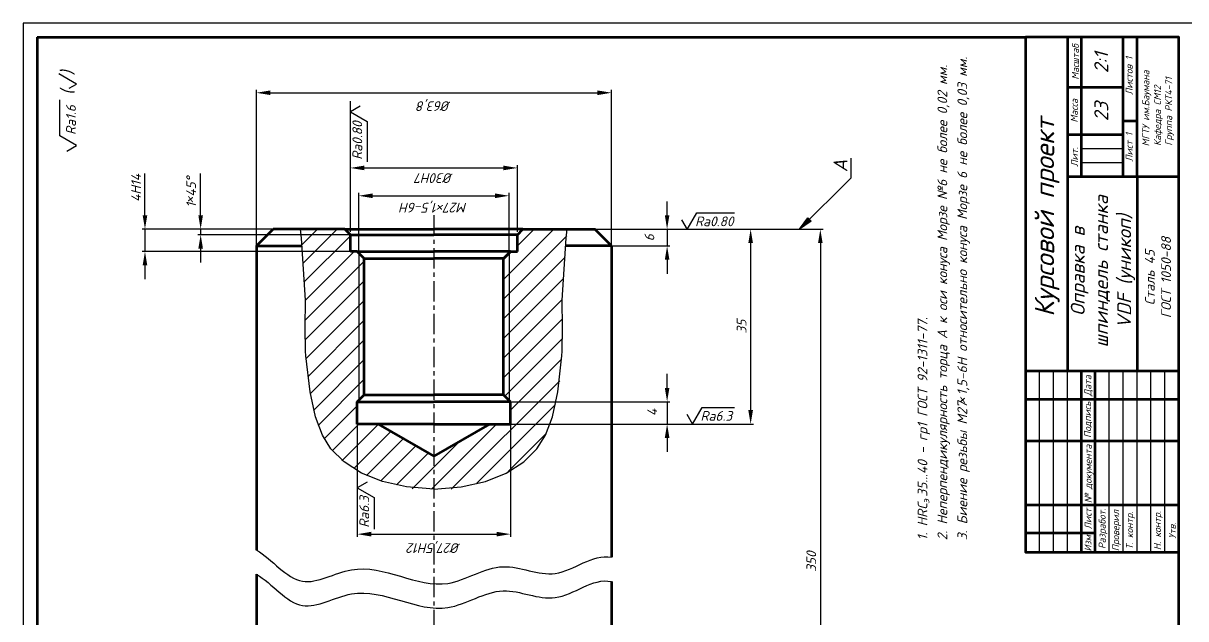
# Model space of a CAD drawing. Extents: x 3984 to 4893, y -1391 to 1983.
# Drawn here: x 4007 to 4424.5, y 1769.6 to 1983.4 of the extents above; entities that cross this region are included whole.
import ezdxf
from ezdxf.enums import TextEntityAlignment as Align

# ---------------------------------------------------------------- set-up
doc = ezdxf.new("R2010")
doc.units = 0
doc.header["$MEASUREMENT"] = 0
for name, pattern in [('DASHDOTX2', [2, 1, -0.5, 0, -0.5]), ('K5LT_AXLED', [11.807581, 7.307581, -1.5, 1.5, -1.5]), ('K5LT_BASIC', [0]), ('K5LT_THIN', [0])]:
    doc.linetypes.add(name, pattern=pattern)
doc.layers.add('0 VIEW0', color=7, linetype='Continuous')
doc.layers.add('OSI', color=18, linetype='DASHDOTX2')
doc.layers.add('Обводка', color=7, linetype='Continuous', lineweight=30)
doc.styles.get("Standard").update_dxf_attribs({"font": 'isocpeui.ttf', "height": 3.5})
doc.dimstyles.new('AM_ISO', dxfattribs={"dimtxt": 3.5, "dimasz": 5, "dimexe": 1, "dimexo": 1, "dimgap": 1.5, "dimtad": 3, "dimtoh": 1, "dimdsep": 46, "dimtxsty": 'Standard', "dimcen": 0, "dimclrd": 256, "dimclre": 256, "dimclrt": 256, "dimadec": 0, "dimazin": 2, "dimtp": 0.1, "dimtm": 0.1, "dimtfac": 0.71, "dimtmove": 0, "dimatfit": 2, "dimfxl": 1, "dimlwd": -1, "dimlwe": -1, "dimarcsym": 1})
pattern_1 = [(45, (-171.0984, -408.555), (-3.535534, 3.535534), [])]

# ---------------------------------------------------------------- blocks, each defined once
blk = doc.blocks.new('*D377')
at = {"layer": '0 VIEW0', "transparency": 16777216}
for p, q in [((4238.26, 1852.48), (4238.26, 1857.48)), ((4155.5, 1847.48), (4239.26, 1847.48)), ((4238.26, 1847.48), (4238.26, 1839.48)), ((4183, 1839.48), (4239.26, 1839.48)), ((4238.26, 1834.48), (4238.26, 1829.48))]:
    blk.add_line(p, q, dxfattribs=at)
at = {"layer": '0 VIEW0', "lineweight": 30, "transparency": 16777216}
for points in [[(4237.43, 1852.48), (4239.09, 1852.48), (4238.26, 1847.48)], [(4237.43, 1834.48), (4239.09, 1834.48), (4238.26, 1839.48)]]:
    blk.add_solid(points, dxfattribs=at)
at = {"layer": 'Defpoints', "color": 0, "lineweight": 30, "transparency": 16777216}
for p in [(4154.5, 1847.48), (4182, 1839.48), (4238.26, 1839.48)]:
    blk.add_point(p, dxfattribs=at)
at = {"layer": '0 VIEW0', "lineweight": 30, "transparency": 16777216, "insert": (4232.94, 1843.66), "char_height": 3.5, "attachment_point": 5, "rotation": 90}
blk.add_mtext('4 ', dxfattribs=at)
blk = doc.blocks.new('*D378')
at = {"layer": '0 VIEW0', "transparency": 16777216}
for p, q in [((4238.26, 1914.48), (4238.26, 1919.48)), ((4213.26, 1909.48), (4239.26, 1909.48)), ((4238.26, 1909.48), (4238.26, 1903.48)), ((4212.6, 1903.48), (4239.26, 1903.48)), ((4238.26, 1898.48), (4238.26, 1893.48))]:
    blk.add_line(p, q, dxfattribs=at)
at = {"layer": '0 VIEW0', "lineweight": 30, "transparency": 16777216}
for points in [[(4237.43, 1914.48), (4239.09, 1914.48), (4238.26, 1909.48)], [(4237.43, 1898.48), (4239.09, 1898.48), (4238.26, 1903.48)]]:
    blk.add_solid(points, dxfattribs=at)
at = {"layer": 'Defpoints', "color": 0, "lineweight": 30, "transparency": 16777216}
for p in [(4212.26, 1909.48), (4211.6, 1903.48), (4238.26, 1903.48)]:
    blk.add_point(p, dxfattribs=at)
at = {"layer": '0 VIEW0', "lineweight": 30, "transparency": 16777216, "insert": (4231.9, 1906.39), "char_height": 3.5, "attachment_point": 5, "rotation": 90}
blk.add_mtext('6', dxfattribs=at)
blk = doc.blocks.new('*D379')
at = {"layer": '0 VIEW0', "transparency": 16777216}
for p, q in [((4155.5, 1909.48), (4269.26, 1909.48)), ((4268.26, 1904.48), (4268.26, 1844.48)), ((4155.5, 1839.48), (4269.26, 1839.48))]:
    blk.add_line(p, q, dxfattribs=at)
at = {"layer": '0 VIEW0', "lineweight": 30, "transparency": 16777216}
for points in [[(4267.43, 1904.48), (4269.09, 1904.48), (4268.26, 1909.48)], [(4267.43, 1844.48), (4269.09, 1844.48), (4268.26, 1839.48)]]:
    blk.add_solid(points, dxfattribs=at)
at = {"layer": 'Defpoints', "color": 0, "lineweight": 30, "transparency": 16777216}
for p in [(4154.5, 1909.48), (4154.5, 1839.48), (4268.26, 1839.48)]:
    blk.add_point(p, dxfattribs=at)
at = {"layer": '0 VIEW0', "lineweight": 30, "transparency": 16777216, "insert": (4265.01, 1874.48), "char_height": 3.5, "attachment_point": 5, "rotation": 90}
blk.add_mtext('35 ', dxfattribs=at)
blk = doc.blocks.new('*D380')
at = {"layer": '0 VIEW0', "transparency": 16777216}
for p, q in [((4155.5, 1909.48), (4294.29, 1909.48)), ((4293.29, 1904.48), (4293.29, 1492.19)), ((4155.5, 1487.19), (4294.29, 1487.19))]:
    blk.add_line(p, q, dxfattribs=at)
at = {"layer": '0 VIEW0', "lineweight": 30, "transparency": 16777216}
for points in [[(4292.46, 1904.48), (4294.12, 1904.48), (4293.29, 1909.48)], [(4292.46, 1492.19), (4294.12, 1492.19), (4293.29, 1487.19)]]:
    blk.add_solid(points, dxfattribs=at)
at = {"layer": 'Defpoints', "color": 0, "lineweight": 30, "transparency": 16777216}
for p in [(4154.5, 1909.48), (4154.5, 1487.19), (4293.29, 1487.19)]:
    blk.add_point(p, dxfattribs=at)
at = {"layer": '0 VIEW0', "lineweight": 30, "transparency": 16777216, "insert": (4290.04, 1790.06), "char_height": 3.5, "attachment_point": 5, "rotation": 90}
blk.add_mtext('350 ', dxfattribs=at)
blk = doc.blocks.new('*D386')
at = {"layer": '0 VIEW0', "transparency": 16777216}
for p, q in [((4127, 1842.48), (4127, 1798.94)), ((4182, 1842.48), (4182, 1798.94)), ((4132, 1799.94), (4177, 1799.94))]:
    blk.add_line(p, q, dxfattribs=at)
at = {"layer": '0 VIEW0', "lineweight": 30, "transparency": 16777216}
for points in [[(4132, 1800.78), (4132, 1799.11), (4127, 1799.94)], [(4177, 1800.78), (4177, 1799.11), (4182, 1799.94)]]:
    blk.add_solid(points, dxfattribs=at)
at = {"layer": 'Defpoints', "color": 0, "lineweight": 30, "transparency": 16777216}
for p in [(4127, 1843.48), (4182, 1843.48), (4182, 1799.94)]:
    blk.add_point(p, dxfattribs=at)
at = {"layer": '0 VIEW0', "lineweight": 30, "transparency": 16777216, "insert": (4154.5, 1795.34), "char_height": 3.5, "attachment_point": 5, "rotation": 180}
blk.add_mtext('%%C27,5H12', dxfattribs=at)
blk = doc.blocks.new('*D387')
at = {"layer": '0 VIEW0', "transparency": 16777216}
for p, q in [((4070.74, 1914.48), (4070.74, 1919.48)), ((4121.5, 1909.48), (4069.74, 1909.48)), ((4070.74, 1909.48), (4070.74, 1907.48)), ((4128.88, 1907.48), (4069.74, 1907.48)), ((4070.74, 1902.48), (4070.74, 1897.48))]:
    blk.add_line(p, q, dxfattribs=at)
at = {"layer": '0 VIEW0', "lineweight": 30, "transparency": 16777216}
for points in [[(4069.91, 1914.48), (4071.57, 1914.48), (4070.74, 1909.48)], [(4069.91, 1902.48), (4071.57, 1902.48), (4070.74, 1907.48)]]:
    blk.add_solid(points, dxfattribs=at)
at = {"layer": 'Defpoints', "color": 0, "lineweight": 30, "transparency": 16777216}
for p in [(4122.5, 1909.48), (4070.74, 1907.48), (4129.88, 1907.48)]:
    blk.add_point(p, dxfattribs=at)
at = {"layer": '0 VIEW0', "lineweight": 30, "transparency": 16777216, "insert": (4067.33, 1922.74), "char_height": 3.5, "attachment_point": 5, "rotation": 90}
blk.add_mtext('1 45{%%d}', dxfattribs=at)
blk = doc.blocks.new('*D388')
at = {"layer": '0 VIEW0', "transparency": 16777216}
for p, q in [((4050.74, 1914.48), (4050.74, 1919.48)), ((4121.5, 1909.48), (4049.74, 1909.48)), ((4050.74, 1909.48), (4050.74, 1901.48)), ((4132.19, 1901.48), (4049.74, 1901.48)), ((4050.74, 1896.48), (4050.74, 1891.48))]:
    blk.add_line(p, q, dxfattribs=at)
at = {"layer": '0 VIEW0', "lineweight": 30, "transparency": 16777216}
for points in [[(4049.91, 1914.48), (4051.57, 1914.48), (4050.74, 1909.48)], [(4049.91, 1896.48), (4051.57, 1896.48), (4050.74, 1901.48)]]:
    blk.add_solid(points, dxfattribs=at)
at = {"layer": 'Defpoints', "color": 0, "lineweight": 30, "transparency": 16777216}
for p in [(4122.5, 1909.48), (4050.74, 1901.48), (4133.19, 1901.48)]:
    blk.add_point(p, dxfattribs=at)
at = {"layer": '0 VIEW0', "lineweight": 30, "transparency": 16777216, "insert": (4047.53, 1924.3), "char_height": 3.5, "attachment_point": 5, "rotation": 90}
blk.add_mtext('4H14', dxfattribs=at)
blk = doc.blocks.new('*D389')
at = {"layer": '0 VIEW0', "transparency": 16777216}
for p, q in [((4124.5, 1908.48), (4124.5, 1932.48)), ((4129.5, 1931.48), (4179.5, 1931.48)), ((4184.5, 1908.48), (4184.5, 1932.48))]:
    blk.add_line(p, q, dxfattribs=at)
at = {"layer": '0 VIEW0', "lineweight": 30, "transparency": 16777216}
for points in [[(4129.5, 1932.31), (4129.5, 1930.65), (4124.5, 1931.48)], [(4179.5, 1932.31), (4179.5, 1930.65), (4184.5, 1931.48)]]:
    blk.add_solid(points, dxfattribs=at)
at = {"layer": 'Defpoints', "color": 0, "lineweight": 30, "transparency": 16777216}
for p in [(4184.5, 1931.48), (4124.5, 1907.48), (4184.5, 1907.48)]:
    blk.add_point(p, dxfattribs=at)
at = {"layer": '0 VIEW0', "lineweight": 30, "transparency": 16777216, "insert": (4154.57, 1927.83), "char_height": 3.5, "attachment_point": 5, "rotation": 180}
blk.add_mtext('%%c30H7', dxfattribs=at)
blk = doc.blocks.new('*D390')
at = {"layer": '0 VIEW0', "transparency": 16777216}
for p, q in [((4127.5, 1900.96), (4127.5, 1922.48)), ((4132.5, 1921.48), (4176.5, 1921.48)), ((4181.5, 1900.96), (4181.5, 1922.48))]:
    blk.add_line(p, q, dxfattribs=at)
at = {"layer": '0 VIEW0', "lineweight": 30, "transparency": 16777216}
for points in [[(4132.5, 1922.31), (4132.5, 1920.65), (4127.5, 1921.48)], [(4176.5, 1922.31), (4176.5, 1920.65), (4181.5, 1921.48)]]:
    blk.add_solid(points, dxfattribs=at)
at = {"layer": 'Defpoints', "color": 0, "lineweight": 30, "transparency": 16777216}
for p in [(4181.5, 1921.48), (4127.5, 1899.96), (4181.5, 1899.96)]:
    blk.add_point(p, dxfattribs=at)
at = {"layer": '0 VIEW0', "lineweight": 30, "transparency": 16777216, "insert": (4154.5, 1917.62), "char_height": 3.5, "attachment_point": 5, "rotation": 180}
blk.add_mtext('M27 1,5-6H', dxfattribs=at)
blk = doc.blocks.new('*D391')
at = {"layer": '0 VIEW0', "transparency": 16777216}
for p, q in [((4090.74, 1832.71), (4090.74, 1959.48)), ((4095.74, 1958.48), (4213.26, 1958.48)), ((4218.26, 1828.89), (4218.26, 1959.48))]:
    blk.add_line(p, q, dxfattribs=at)
at = {"layer": '0 VIEW0', "lineweight": 30, "transparency": 16777216}
for points in [[(4095.74, 1959.31), (4095.74, 1957.65), (4090.74, 1958.48)], [(4213.26, 1959.31), (4213.26, 1957.65), (4218.26, 1958.48)]]:
    blk.add_solid(points, dxfattribs=at)
at = {"layer": 'Defpoints', "color": 0, "lineweight": 30, "transparency": 16777216}
for p in [(4218.26, 1958.48), (4090.74, 1831.71), (4218.26, 1827.89)]:
    blk.add_point(p, dxfattribs=at)
at = {"layer": '0 VIEW0', "lineweight": 30, "transparency": 16777216, "insert": (4154.5, 1954.09), "char_height": 3.5, "attachment_point": 5, "rotation": 180}
blk.add_mtext('%%c63,8', dxfattribs=at)

msp = doc.modelspace()

# ---------------------------------------------------------------- hatches: boundary and pattern name
at = {"linetype": 'Continuous', "lineweight": 30}
h = msp.add_hatch(color=18, dxfattribs=at)
h.set_gradient(color2=(0, 0, 0), one_color=1)
h.paths.add_polyline_path([(4289.972, 1912.399), (4288.793, 1913.578), (4285.847, 1909.453)])
at = {"layer": '0 VIEW0', "lineweight": 30}
h = msp.add_hatch(dxfattribs=at)
h.set_pattern_fill('ANSI31', color=256, scale=40, style=0)
h.set_pattern_definition(pattern_1)
h.paths.add_polyline_path([(4129.502, 1849.979), (4129.502, 1898.979), (4127.002, 1901.479), (4124.502, 1901.479), (4124.502, 1907.479), (4122.502, 1909.479), (4106.622, 1909.479), (4108.418, 1886.289), (4108.418, 1879.348), (4108.418, 1865.617), (4109.441, 1853.673), (4111.16, 1844.495), (4113.523, 1837.111), (4117.562, 1830.565), (4120.706, 1826.65), (4131.424, 1820.27), (4146.991, 1816.112), (4154.502, 1816.112), (4154.502, 1827.932), (4134.502, 1839.479), (4127.002, 1839.479), (4127.002, 1847.479)])
h = msp.add_hatch(dxfattribs=at)
h.set_pattern_fill('ANSI31', color=256, scale=40, style=0)
h.set_pattern_definition(pattern_1)
h.paths.add_polyline_path([(4199.563, 1853.673), (4200.585, 1865.617), (4200.585, 1879.348), (4200.585, 1886.289), (4202.382, 1909.479), (4186.502, 1909.479), (4184.502, 1907.479), (4184.502, 1901.479), (4182.002, 1901.479), (4179.502, 1898.979), (4179.502, 1849.979), (4182.002, 1847.479), (4182.002, 1839.479), (4174.502, 1839.479), (4154.502, 1827.932), (4154.502, 1816.112), (4162.012, 1816.112), (4177.579, 1820.27), (4188.297, 1826.65), (4191.441, 1830.565), (4195.48, 1837.111), (4197.843, 1844.495)])

# ---------------------------------------------------------------- linework, layer by layer
at = {"linetype": 'Continuous', "lineweight": 70}
msp.add_line((4012.025, 1978.446), (4012.025, 1409.446), dxfattribs=at)
at = {"lineweight": 70}
for p, q in [((4012.025, 1978.446), (4367.025, 1978.446)), ((4387.025, 1928.446), (4387.025, 1978.446)), ((4402.025, 1928.446), (4402.025, 1978.446)), ((4407.025, 1928.446), (4407.025, 1978.446)), ((4422.025, 1409.446), (4422.025, 1978.446)), ((4382.025, 1960.446), (4402.025, 1960.446)), ((4402.025, 1948.446), (4407.025, 1948.446)), ((4382.025, 1943.446), (4402.025, 1943.446)), ((4382.025, 1928.446), (4382.025, 1858.624)), ((4407.025, 1928.446), (4407.025, 1858.624)), ((4367.025, 1848.446), (4422.025, 1848.446)), ((4367.025, 1833.446), (4422.025, 1833.446)), ((4367.025, 1810.446), (4422.025, 1810.446))]:
    msp.add_line(p, q, dxfattribs=at)
at = {"color": 0, "lineweight": 30}
for p, q in [((4387.025, 1928.446), (4387.025, 1978.446)), ((4387.025, 1928.446), (4387.025, 1978.446)), ((4402.025, 1928.446), (4402.025, 1978.446)), ((4402.025, 1948.446), (4407.025, 1948.446)), ((4382.025, 1943.446), (4402.025, 1943.446)), ((4387.025, 1938.446), (4402.025, 1938.446)), ((4387.025, 1938.446), (4402.025, 1938.446)), ((4387.025, 1858.446), (4387.025, 1858.624)), ((4387.025, 1793.446), (4387.025, 1858.446)), ((4387.025, 1793.446), (4387.025, 1858.446)), ((4392.025, 1858.446), (4392.025, 1858.624)), ((4392.025, 1793.446), (4392.025, 1858.446)), ((4392.025, 1793.446), (4392.025, 1858.446)), ((4397.025, 1858.446), (4397.025, 1858.624)), ((4397.025, 1793.446), (4397.025, 1858.446)), ((4397.025, 1793.446), (4397.025, 1858.446)), ((4402.025, 1858.446), (4402.025, 1858.624)), ((4402.025, 1858.446), (4402.025, 1858.624)), ((4402.025, 1793.446), (4402.025, 1858.446)), ((4402.025, 1793.446), (4402.025, 1858.446)), ((4407.025, 1858.446), (4407.025, 1858.624)), ((4407.025, 1858.624), (4407.025, 1858.624)), ((4407.025, 1793.446), (4407.025, 1858.624)), ((4407.025, 1858.624), (4407.025, 1858.624)), ((4407.025, 1793.446), (4407.025, 1858.446)), ((4412.025, 1793.446), (4412.025, 1858.624)), ((4412.025, 1793.446), (4412.025, 1858.624)), ((4417.025, 1793.446), (4417.025, 1858.624)), ((4417.025, 1793.446), (4417.025, 1858.624))]:
    msp.add_line(p, q, dxfattribs=at)
at = {"color": 0, "lineweight": 70}
for p, q in [((4402.025, 1928.446), (4402.025, 1978.446)), ((4407.025, 1928.446), (4407.025, 1978.446)), ((4407.025, 1928.446), (4407.025, 1978.446)), ((4382.025, 1960.446), (4402.025, 1960.446)), ((4382.025, 1960.446), (4402.025, 1960.446)), ((4402.025, 1948.446), (4407.025, 1948.446)), ((4382.025, 1943.446), (4402.025, 1943.446))]:
    msp.add_line(p, q, dxfattribs=at)
at = {"lineweight": 30}
for p, q in [((4124.502, 1932.479), (4124.502, 1955.479)), ((4387.025, 1938.446), (4402.025, 1938.446)), ((4050.742, 1919.479), (4050.742, 1929.479)), ((4070.742, 1919.479), (4070.742, 1929.479)), ((4367.025, 1858.624), (4422.025, 1858.624)), ((4372.025, 1858.446), (4372.025, 1858.624)), ((4372.025, 1793.446), (4372.025, 1858.446)), ((4377.025, 1858.446), (4377.025, 1858.624)), ((4377.025, 1793.446), (4377.025, 1858.446)), ((4382.025, 1793.446), (4382.025, 1858.624)), ((4382.025, 1858.446), (4382.025, 1858.446)), ((4387.025, 1858.446), (4387.025, 1858.624)), ((4387.025, 1793.446), (4387.025, 1858.446)), ((4392.025, 1858.446), (4392.025, 1858.624)), ((4392.025, 1793.446), (4392.025, 1858.446)), ((4397.025, 1858.446), (4397.025, 1858.624)), ((4397.025, 1793.446), (4397.025, 1858.446)), ((4402.025, 1858.446), (4402.025, 1858.624)), ((4402.025, 1793.446), (4402.025, 1858.446)), ((4407.025, 1858.446), (4407.025, 1858.624)), ((4407.025, 1858.624), (4407.025, 1858.624)), ((4407.025, 1793.446), (4407.025, 1858.446)), ((4412.025, 1793.446), (4412.025, 1858.624)), ((4417.025, 1793.446), (4417.025, 1858.624))]:
    msp.add_line(p, q, dxfattribs=at)
at = {"linetype": 'Continuous', "lineweight": 30}
for p, q in [((4304.348, 1927.94), (4304.348, 1934.94)), ((4285.858, 1909.45), (4304.348, 1927.94)), ((4285.847, 1909.453), (4288.793, 1913.578)), ((4289.972, 1912.399), (4285.847, 1909.453)), ((4288.793, 1913.578), (4289.972, 1912.399))]:
    msp.add_line(p, q, dxfattribs=at)
msp.add_lwpolyline([(4007.025, 1389.446), (4847.025, 1389.446), (4847.025, 1983.446), (4007.025, 1983.446)], close=True, dxfattribs=at)
at = {"lineweight": 70}
msp.add_lwpolyline([(4422.025, 1928.446), (4422.025, 1978.446), (4382.025, 1978.446), (4382.025, 1928.446)], close=True, dxfattribs=at)
at = {"color": 0, "lineweight": 70}
msp.add_lwpolyline([(4422.025, 1928.446), (4422.025, 1978.446), (4382.025, 1978.446), (4382.025, 1928.446)], close=True, dxfattribs=at)
at = {"lineweight": 30, "start_tangent": (0.8663159, -0.4994965), "end_tangent": (0.9797226, -0.2003589)}
for points in [[(4090.742, 1794.249), (4107.305, 1783.023), (4124.899, 1787.139), (4159.526, 1782.275), (4179.366, 1788.262), (4198.083, 1785.83), (4218.262, 1791.629)], [(4090.742, 1785.559), (4107.305, 1774.333), (4124.899, 1778.449), (4159.526, 1773.585), (4179.366, 1779.572), (4198.083, 1777.14), (4218.262, 1782.939)]]:
    msp.add_spline(points, degree=3, dxfattribs=at)
at = {"layer": '0 VIEW0', "linetype": 'K5LT_AXLED', "lineweight": 30}
msp.add_line((4154.502, 1914.479), (4154.502, 1629.103), dxfattribs=at)
at = {"layer": '0 VIEW0', "lineweight": 70}
for p, q in [((4090.742, 1903.479), (4096.742, 1909.479)), ((4122.502, 1909.479), (4096.742, 1909.479)), ((4122.502, 1909.479), (4154.502, 1909.479)), ((4186.502, 1909.479), (4154.502, 1909.479)), ((4218.262, 1903.479), (4212.262, 1909.479)), ((4124.502, 1907.479), (4154.502, 1907.479)), ((4184.502, 1907.479), (4154.502, 1907.479)), ((4090.742, 1903.479), (4090.742, 1794.249)), ((4090.742, 1903.479), (4107.232, 1903.479)), ((4127.002, 1901.479), (4154.502, 1901.479)), ((4182.002, 1901.479), (4154.502, 1901.479)), ((4218.262, 1903.479), (4201.771, 1903.479)), ((4218.262, 1903.479), (4218.262, 1791.629)), ((4129.502, 1849.979), (4129.502, 1898.979)), ((4129.502, 1898.979), (4154.502, 1898.979)), ((4179.502, 1898.979), (4154.502, 1898.979)), ((4179.502, 1849.979), (4179.502, 1898.979)), ((4090.742, 1785.559), (4090.742, 1767.281)), ((4218.262, 1782.939), (4218.262, 1767.281))]:
    msp.add_line(p, q, dxfattribs=at)
at = {"layer": '0 VIEW0', "linetype": 'K5LT_BASIC', "lineweight": 60}
for p, q in [((4124.502, 1907.479), (4122.502, 1909.479)), ((4184.502, 1907.479), (4186.502, 1909.479)), ((4124.502, 1901.479), (4124.502, 1907.479)), ((4184.502, 1901.479), (4184.502, 1907.479)), ((4127.002, 1901.479), (4124.502, 1901.479)), ((4129.502, 1898.979), (4127.002, 1901.479)), ((4179.502, 1898.979), (4182.002, 1901.479)), ((4182.002, 1901.479), (4184.502, 1901.479))]:
    msp.add_line(p, q, dxfattribs=at)
at = {"layer": '0 VIEW0', "linetype": 'K5LT_BASIC', "lineweight": 70}
for p, q in [((4186.502, 1909.479), (4212.262, 1909.479)), ((4127.002, 1847.479), (4129.502, 1849.979)), ((4129.502, 1849.979), (4154.502, 1849.979)), ((4179.502, 1849.979), (4154.502, 1849.979)), ((4182.002, 1847.479), (4179.502, 1849.979)), ((4127.002, 1839.479), (4127.002, 1847.479)), ((4127.002, 1847.479), (4154.502, 1847.479)), ((4182.002, 1847.479), (4154.502, 1847.479)), ((4182.002, 1839.479), (4182.002, 1847.479)), ((4154.502, 1839.479), (4127.002, 1839.479)), ((4154.502, 1839.479), (4134.502, 1839.479)), ((4134.502, 1839.479), (4154.502, 1827.932)), ((4154.502, 1839.479), (4182.002, 1839.479)), ((4154.502, 1839.479), (4174.502, 1839.479)), ((4174.502, 1839.479), (4154.502, 1827.932))]:
    msp.add_line(p, q, dxfattribs=at)
at = {"layer": '0 VIEW0', "linetype": 'K5LT_THIN', "lineweight": 30}
for p, q in [((4127.502, 1900.979), (4127.502, 1847.979)), ((4181.502, 1900.979), (4181.502, 1847.979))]:
    msp.add_line(p, q, dxfattribs=at)
for points in [[(4154.502, 1816.112), (4144.65, 1816.957), (4135.993, 1818.874), (4128.522, 1821.869), (4122.23, 1825.95), (4117.542, 1830.589), (4114.443, 1835.487), (4111.948, 1842.119), (4110.035, 1851.011), (4108.559, 1863.982), (4108.416, 1865.635), (4108.276, 1874.175), (4108.417, 1883.93), (4106.963, 1906.267), (4106.622, 1909.479)], [(4154.502, 1816.112), (4164.353, 1816.957), (4173.011, 1818.874), (4180.481, 1821.869), (4186.774, 1825.95), (4191.462, 1830.589), (4194.561, 1835.487), (4197.055, 1842.119), (4198.968, 1851.011), (4200.445, 1863.982), (4200.587, 1865.635), (4200.728, 1874.175), (4200.586, 1883.93), (4202.04, 1906.267), (4202.382, 1909.479)]]:
    msp.add_lwpolyline(points, dxfattribs=at)
at = {"layer": 'OSI', "linetype": 'ByBlock', "lineweight": 30}
for p, q in [((4007.025, 1983.446), (4007.025, 1389.446)), ((4020.185, 1942.958), (4020.185, 1955.958)), ((4130.502, 1948.127), (4130.502, 1933.682)), ((4248.95, 1915.354), (4262.486, 1915.354)), ((4250.885, 1845.479), (4262.421, 1845.479)), ((4133.002, 1813.125), (4133.002, 1801.679))]:
    msp.add_line(p, q, dxfattribs=at)
at = {"layer": 'OSI', "color": 0, "linetype": 'ByBlock', "lineweight": 30}
for p, q in [((4026.185, 1961.597), (4019.784, 1965.293)), ((4023.551, 1960.076), (4026.185, 1961.597)), ((4128.002, 1953.612), (4124.502, 1951.591)), ((4124.502, 1951.591), (4130.502, 1948.127)), ((4026.185, 1939.494), (4020.185, 1942.958)), ((4022.685, 1937.473), (4026.185, 1939.494)), ((4243.465, 1912.854), (4245.486, 1909.354)), ((4245.486, 1909.354), (4248.95, 1915.354)), ((4247.421, 1839.479), (4250.885, 1845.479)), ((4245.4, 1842.979), (4247.421, 1839.479)), ((4130.502, 1818.609), (4127.002, 1816.589)), ((4127.002, 1816.589), (4133.002, 1813.125))]:
    msp.add_line(p, q, dxfattribs=at)
at = {"layer": 'Обводка', "lineweight": 70}
for p, q in [((4387.025, 1928.446), (4387.025, 1978.446)), ((4402.025, 1928.446), (4402.025, 1978.446)), ((4382.025, 1960.446), (4402.025, 1960.446)), ((4402.025, 1948.446), (4407.025, 1948.446)), ((4382.025, 1943.446), (4402.025, 1943.446)), ((4367.025, 1858.624), (4422.025, 1858.624)), ((4387.025, 1793.446), (4387.025, 1858.624)), ((4392.025, 1793.446), (4392.025, 1858.624)), ((4367.025, 1848.446), (4422.025, 1848.446)), ((4367.025, 1833.446), (4422.025, 1833.446)), ((4367.025, 1810.446), (4422.025, 1810.446)), ((4367.025, 1800.446), (4392.025, 1800.446))]:
    msp.add_line(p, q, dxfattribs=at)
at = {"layer": 'Обводка', "color": 0, "lineweight": 70}
for p, q in [((4387.025, 1928.446), (4387.025, 1978.446)), ((4387.025, 1928.446), (4387.025, 1978.446)), ((4402.025, 1928.446), (4402.025, 1978.446)), ((4402.025, 1928.446), (4402.025, 1978.446)), ((4382.025, 1960.446), (4402.025, 1960.446)), ((4382.025, 1960.446), (4402.025, 1960.446)), ((4402.025, 1948.446), (4407.025, 1948.446)), ((4402.025, 1948.446), (4407.025, 1948.446)), ((4382.025, 1943.446), (4402.025, 1943.446)), ((4382.025, 1943.446), (4402.025, 1943.446)), ((4382.025, 1928.446), (4422.025, 1928.446)), ((4387.025, 1793.446), (4387.025, 1858.624)), ((4387.025, 1793.446), (4387.025, 1858.624)), ((4392.025, 1793.446), (4392.025, 1858.624)), ((4392.025, 1793.446), (4392.025, 1858.624))]:
    msp.add_line(p, q, dxfattribs=at)
at = {"layer": 'Обводка', "lineweight": 30}
for p, q in [((4387.025, 1933.446), (4402.025, 1933.446)), ((4382.025, 1928.446), (4422.025, 1928.446))]:
    msp.add_line(p, q, dxfattribs=at)
at = {"layer": 'Обводка', "color": 0, "lineweight": 30}
msp.add_line((4387.025, 1933.446), (4402.025, 1933.446), dxfattribs=at)
msp.add_line((4387.025, 1933.446), (4402.025, 1933.446), dxfattribs=at)
at = {"layer": 'Обводка', "lineweight": 70}
msp.add_lwpolyline([(4422.025, 1793.446), (4422.025, 1978.446), (4367.025, 1978.446), (4367.025, 1793.446)], close=True, dxfattribs=at)

# ---------------------------------------------------------------- texts
at = {"color": 0, "lineweight": 30}
for s, p in [('Масштаб', (4384.887, 1969.568)), ('Листов 1', (4404.194, 1964.546)), ('МГТУ им.Баумана', (4410.517, 1952.87)), ('Группа РКТ4-71', (4418.739, 1951.762)), ('Кафедра СМ12', (4414.708, 1950.23)), ('Масса', (4384.476, 1952.022)), ('Лист 1', (4404.215, 1938.891)), ('Лит.', (4384.555, 1935.403)), ('Дата', (4389.613, 1853.285)), ('Подпись', (4389.442, 1841.028)), ('№ документа', (4389.81, 1821.605)), ('Разработ.', (4394.826, 1801.882)), ('Проверил', (4399.703, 1801.213)), ('Т. контр.', (4404.703, 1801.213)), ('Н. контр.', (4414.703, 1801.213)), ('Утв.', (4419.703, 1801.213)), ('Изм.', (4389.425, 1797.021))]:
    msp.add_text(s, height=2.5, rotation=90, dxfattribs=at).set_placement(p, align=Align.MIDDLE)
msp.add_text('Лист', height=2.5, rotation=90, dxfattribs=at).set_placement((4390.684, 1809.189), align=Align.RIGHT)
at = {"linetype": 'Continuous', "lineweight": 30, "attachment_point": 1, "rotation": 90}
for s, insert, char_height, width in [('A', (4298.005, 1929.929), 5, 6.67717), ('\\pxqc;Оправка в шпиндель станка VDF (уникоп)', (4383.251, 1865.631), 5, 57.40171), ('\\pxqc;Сталь 45\\PГОСТ 1050-88', (4409.875, 1872.767), 3.5, 38.67484)]:
    msp.add_mtext(s, dxfattribs=dict(at, insert=insert, char_height=char_height, width=width))
at = {"lineweight": 30, "insert": (4329.898, 1810.909), "char_height": 2.5, "width": 4.01472, "attachment_point": 1, "rotation": 90}
msp.add_mtext('э', dxfattribs=at)
at = {"layer": '0 VIEW0', "lineweight": 30}
for s, p in [('3. Биение резьбы М27 1,5-6H относительно конуса Морзе 6 не более 0,03 мм.', (4346.028, 1797.729)), ('1. HRC 35...40 - гр1 ГОСТ 92-1311-77.', (4331.724, 1797.729))]:
    msp.add_text(s, height=3.5, rotation=90, dxfattribs=at).set_placement(p)
at = {"layer": '0 VIEW0', "lineweight": 70}
msp.add_text('2. Неперпендикулярность торца А к оси конуса Морзе №6 не более 0,02 мм. ', height=3.5, rotation=90, dxfattribs=at).set_placement((4338.859, 1797.729))
at = {"layer": 'OSI', "color": 0, "linetype": 'ByBlock', "lineweight": 30, "rotation": 90}
for s, insert, char_height, width, attachment_point in [('2:1', (4391.691, 1965.481), 5, 8.00699, 1), (')', (4020.586, 1964.721), 4.5, 1.91148, 1), ('(', (4020.598, 1957.736), 4.5, 1.91148, 1), ('Ra1.6', (4022.42, 1943.328), 3.5, 4.06839, 1), ('23', (4391.691, 1948.243), 5, 8.00699, 1), ('Ra0.80', (4128.752, 1934.384), 3.5, 4.06839, 7), ('Ra6.3', (4131.252, 1802.228), 3.5, 4.06839, 7)]:
    msp.add_mtext(s, dxfattribs=dict(at, insert=insert, char_height=char_height, width=width, attachment_point=attachment_point))
at = {"layer": 'OSI', "linetype": 'ByBlock', "lineweight": 70, "char_height": 3.5, "width": 2.28574, "attachment_point": 1}
for insert, rotation in [((4064.976, 1918.69), 90), ((4158.229, 1915.215), 180), ((4346.507, 1849.735), 270)]:
    msp.add_mtext('×', dxfattribs=dict(at, insert=insert, rotation=rotation))
at = {"layer": 'OSI', "color": 0, "linetype": 'ByBlock', "lineweight": 30, "char_height": 3.5, "width": 4.06839, "attachment_point": 1}
for s, insert in [('Ra0.80', (4248.3, 1914.041)), ('Ra6.3', (4250.235, 1844.166))]:
    msp.add_mtext(s, dxfattribs=dict(at, insert=insert))
at = {"layer": 'Обводка', "color": 0, "lineweight": 30, "insert": (4370.285, 1878.004), "char_height": 7, "width": 115.54803, "attachment_point": 1, "rotation": 90}
msp.add_mtext('{\\C256;Курсовой проект}', dxfattribs=at)

# ---------------------------------------------------------------- dimensions: what is measured, and where the dimension line sits
at = {"layer": '0 VIEW0', "lineweight": 30}
for base, p1, p2, text, picture, middle in [((4218.262, 1958.479), (4090.742, 1831.712), (4218.262, 1827.89), '%%c63,8', '*D391', (4154.502, 1954.094)), ((4184.502, 1931.479), (4124.502, 1907.479), (4184.502, 1907.479), '%%c30H7', '*D389', (4154.571, 1927.834)), ((4181.502, 1921.479), (4127.502, 1899.957), (4181.502, 1899.957), 'M27 1,5-6H', '*D390', (4154.502, 1917.622)), ((4182.002, 1799.945), (4127.002, 1843.479), (4182.002, 1843.479), '%%C27,5H12', '*D386', (4154.502, 1795.339))]:
    dim = msp.add_linear_dim(base=base, p1=p1, p2=p2, text=text, dimstyle='AM_ISO', override={"dimtmove": 2}, dxfattribs=at)
    dim.commit()
    dim.dimension.update_dxf_attribs({"geometry": picture, "text_midpoint": middle, "dimtype": 160, "text_rotation": 180})
for base, p1, p2, text, override, picture, middle in [((4050.742, 1901.479), (4122.502, 1909.479), (4133.189, 1901.479), '4H14', {"dimtofl": 1, "dimtmove": 2}, '*D388', (4047.533, 1924.303)), ((4070.742, 1907.479), (4122.502, 1909.479), (4129.879, 1907.479), '1 45{%%d}', {"dimtmove": 2}, '*D387', (4067.333, 1922.744)), ((4238.262, 1839.479), (4154.502, 1847.479), (4182.002, 1839.479), '4 ', {"dimtmove": 2}, '*D377', (4232.936, 1843.664))]:
    dim = msp.add_linear_dim(base=base, p1=p1, p2=p2, angle=90, text=text, dimstyle='AM_ISO', override=override, dxfattribs=at)
    dim.commit()
    dim.dimension.update_dxf_attribs({"geometry": picture, "text_midpoint": middle, "dimtype": 160, "text_rotation": 90})
dim = msp.add_linear_dim(base=(4238.262, 1903.479), p1=(4212.262, 1909.479), p2=(4211.603, 1903.479), angle=90, dimstyle='AM_ISO', override={"dimtmove": 2}, dxfattribs=at)
dim.commit()
dim.dimension.update_dxf_attribs({"geometry": '*D378', "text_midpoint": (4231.902, 1906.388), "dimtype": 160, "text_rotation": 90})
for base, p2, text, picture, middle in [((4268.262, 1839.479), (4154.502, 1839.479), '35 ', '*D379', (4268.262, 1874.479)), ((4293.289, 1487.185), (4154.502, 1487.185), '350 ', '*D380', (4293.289, 1790.058))]:
    dim = msp.add_linear_dim(base=base, p1=(4154.502, 1909.479), p2=p2, angle=90, text=text, dimstyle='AM_ISO', dxfattribs=at)
    dim.commit()
    dim.dimension.update_dxf_attribs({"geometry": picture, "text_midpoint": middle, "dimtype": 160})

doc.saveas('drawing.dxf')
